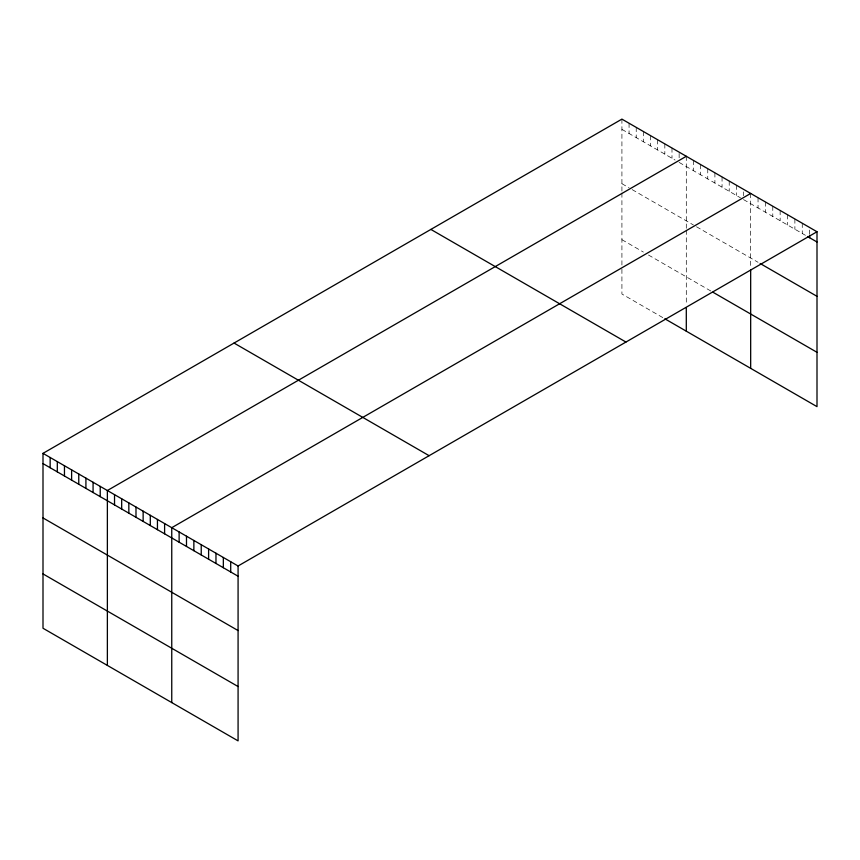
<?xml version="1.0" encoding="UTF-8"?>
<svg xmlns="http://www.w3.org/2000/svg" width="860" height="860" viewBox="0 0 860 860"><rect width="100%" height="100%" fill="white"/><g stroke="black" fill="none" stroke-linecap="round" stroke-linejoin="round"><path stroke-width="0.64" stroke-dasharray="4.3 3.22" d="M621.92 119.121L621.92 191.694M621.92 129.365L675.057 160.046M679.142 162.411L740.449 197.8M743.524 199.574L805.422 235.307M621.92 183.696L629.068 187.835M632.143 189.598L693.45 224.998M696.514 226.771L758.047 262.289M621.92 239.682L643.377 252.066M648.483 255.022L710.822 291.002M662.791 317.609L621.92 294.012L621.92 266.847M809.625 230.061L809.625 233.899M802.262 223.245L802.262 233.49M794.887 218.988L794.887 229.233M787.524 214.731L787.524 224.976M780.149 210.474L780.149 220.719M772.785 206.228L772.785 216.462M765.411 201.971L765.411 212.216M758.047 197.714L758.047 207.959M750.672 193.457L750.672 266.03M743.524 191.887L743.524 195.736M736.364 185.201L736.364 195.446M729.216 181.073L729.216 191.318M722.056 176.945L722.056 187.179M714.907 172.806L714.907 183.051M707.758 168.678L707.758 178.923M700.599 164.55L700.599 174.795M693.45 160.422L693.45 170.667M686.301 156.294L686.301 228.868M686.301 230.2L686.301 305.311M679.142 153.446L679.142 158.562M671.993 148.027L671.993 158.272M664.834 143.9L664.834 154.144M657.685 139.772L657.685 150.016M650.536 135.643L650.536 145.888M643.377 131.516L643.377 141.76M636.228 127.387L636.228 137.632M629.068 123.249L629.068 133.494M621.92 193.027L621.92 265.546"/><path stroke-width="1.29" d="M817 231.749L238.08 565.987L238.08 740.879L43 628.251L43 453.36L621.92 119.121L817 231.749L817 406.64L664.834 318.791M686.301 156.294L107.371 490.522L107.371 665.414M750.672 193.457L171.753 527.696L171.753 702.588M807.529 236.522L817 241.993M760.143 263.504L817 296.324M712.865 292.185L817 352.31M430.881 229.426L625.951 342.054M234.049 343.065L429.118 455.692M43 453.36L238.08 565.987M43 463.604L238.08 576.232M43 517.935L238.08 630.563M43 573.921L238.08 686.549M809.625 235.178L809.625 237.736M750.672 270.029L750.672 368.349M686.301 307.891L686.301 331.175M230.706 561.73L230.706 571.975M223.342 557.484L223.342 567.718M215.968 553.227L215.968 563.472M208.604 548.97L208.604 559.215M201.229 544.713L201.229 554.958M193.865 540.456L193.865 550.701M186.491 536.21L186.491 546.444M179.127 531.953L179.127 542.198M164.604 523.568L164.604 533.813M157.445 519.44L157.445 529.685M150.296 515.301L150.296 525.546M143.136 511.173L143.136 521.418M135.987 507.045L135.987 517.29M128.839 502.917L128.839 513.162M121.679 498.789L121.679 509.034M114.531 494.661L114.531 504.906M100.222 486.394L100.222 496.639M93.073 482.267L93.073 492.511M85.914 478.138L85.914 488.383M78.765 474.01L78.765 484.255M71.617 469.882L71.617 480.127M64.457 465.754L64.457 475.999M57.308 461.616L57.308 471.861M50.149 457.488L50.149 467.733"/></g></svg>
